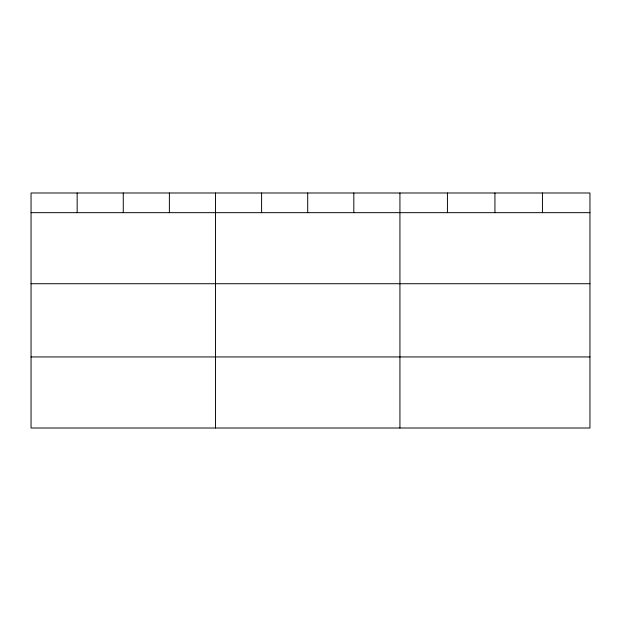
<?xml version="1.0" encoding="UTF-8"?>
<svg xmlns="http://www.w3.org/2000/svg" width="621" height="621" viewBox="0 0 621 621"><rect width="100%" height="100%" fill="white"/><g stroke="black" fill="none" stroke-linecap="round" stroke-linejoin="round"><path stroke-width="0.93" d="M589.95 283.727L589.95 192.991L31.05 192.991L31.05 428.009L589.95 428.009L589.95 283.727L31.05 283.727M31.05 212.669L589.95 212.669M31.05 356.943L589.95 356.943M542.443 192.991L542.443 212.669M494.937 192.991L494.937 212.669M447.43 192.991L447.43 212.669M399.924 192.991L399.924 428.009M353.815 192.991L353.815 212.669M307.705 192.991L307.705 212.669M261.596 192.991L261.596 212.669M215.487 192.991L215.487 428.009M169.378 192.991L169.378 212.669M123.269 192.991L123.269 212.669M77.159 192.991L77.159 212.669"/></g></svg>
